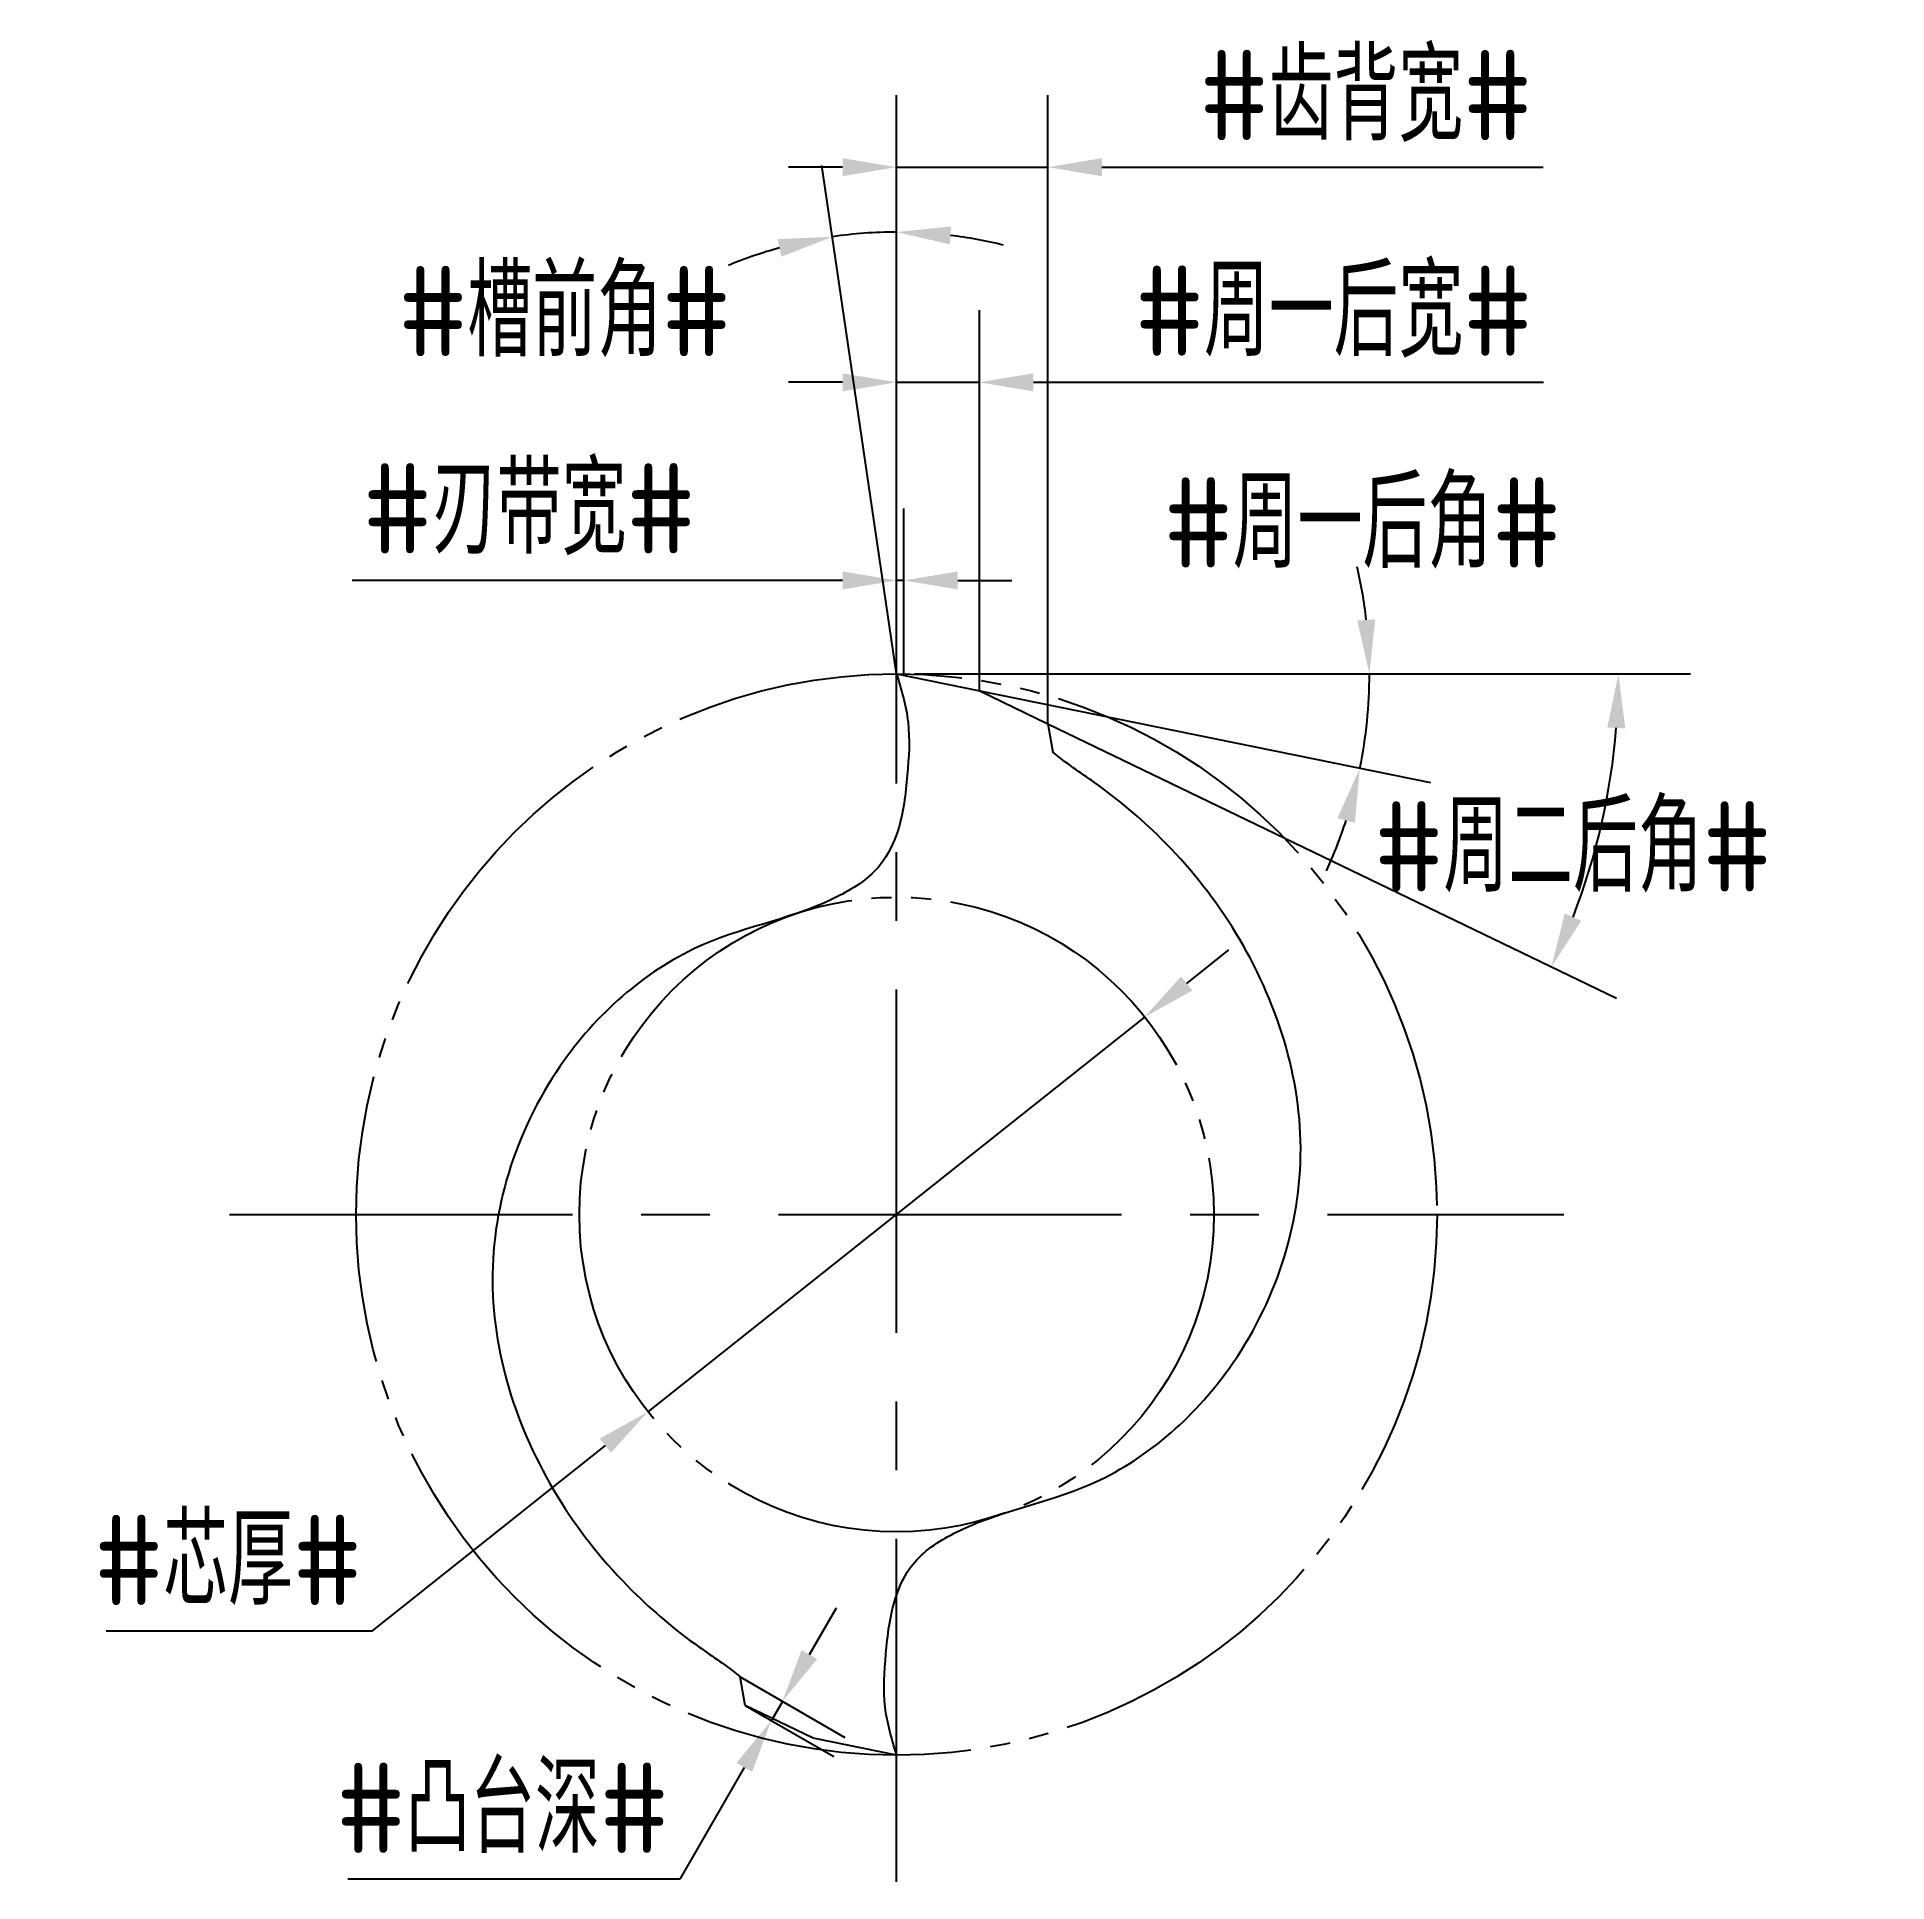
# Model space of a CAD drawing. Header units: millimetres. Extents: x 161.1 to 212.5, y 67.4 to 118.6.
import ezdxf

# ---------------------------------------------------------------- set-up
doc = ezdxf.new("R2010")
doc.units = ezdxf.units.MM
for name, pattern in [('ACAD_ISO04W100', [30, 24, -3, 0, -3]), ('CENTER', [50.8, 31.75, -6.35, 6.35, -6.35]), ('JIS_09_08', [10.75, 8, -0.55, 0.55, -0.55, 0.55, -0.55])]:
    doc.linetypes.add(name, pattern=pattern)
for name, color, linetype in [('中心线', 2, 'ACAD_ISO04W100'), ('标注', 7, 'Continuous'), ('虚线轮廓', 1, 'Continuous'), ('轮廓', 4, 'Continuous')]:
    doc.layers.add(name, color=color, linetype=linetype)
doc.styles.add('CFST0', font='gbenor.shx', dxfattribs={"bigfont": 'gbcbig.shx'})
doc.dimstyles.new('TYToolDesignC1-1', dxfattribs={"dimtxt": 2.5, "dimasz": 1.5, "dimexe": 2, "dimexo": 0, "dimtad": 1, "dimtoh": 1, "dimdec": 3, "dimdsep": 46, "dimtxsty": 'CFST0', "dimcen": 2.502, "dimclrd": 3, "dimclre": 3, "dimclrt": 3, "dimazin": 2, "dimtfac": 1, "dimtdec": 3, "dimtmove": 0, "dimatfit": 3, "dimfxl": 1, "dimarcsym": 0})

# ---------------------------------------------------------------- blocks, each defined once
blk = doc.blocks.new('*D7')
at = {"layer": 'Defpoints', "color": 0, "transparency": 16777216}
for p in [(191.877, 91.417), (178.093, 80.463)]:
    blk.add_point(p, dxfattribs=at)
at = {"layer": '标注', "color": 3, "lineweight": -2, "transparency": 16777216}
for p, q in [((193.052, 92.35), (194.226, 93.284)), ((191.877, 91.417), (178.093, 80.463)), ((170.454, 74.392), (176.918, 79.53)), ((163.064, 74.392), (170.454, 74.392))]:
    blk.add_line(p, q, dxfattribs=at)
at = {"layer": '标注', "color": 3, "transparency": 16777216}
for points in [[(192.896, 92.546), (193.207, 92.155), (191.877, 91.417)], [(176.763, 79.725), (177.074, 79.334), (178.093, 80.463)]]:
    blk.add_solid(points, dxfattribs=at)
at = {"layer": '标注', "color": 3, "transparency": 16777216, "insert": (166.446, 76.35), "char_height": 2.5, "attachment_point": 5, "style": 'CFST0'}
blk.add_mtext('#芯厚#', dxfattribs=at)
blk = doc.blocks.new('*D5')
at = {"layer": 'Defpoints', "color": 0, "transparency": 16777216}
for p in [(184.404, 113.185), (185, 100.94), (185, 100.94), (185, 100), (185.26, 99.17)]:
    blk.add_point(p, dxfattribs=at)
at = {"layer": '标注', "color": 3, "lineweight": -2, "transparency": 16777216}
for q in [(182.928, 115.048), (185, 115.2)]:
    blk.add_line((185, 100.94), q, dxfattribs=at)
for start, end in [(90, 98.3566), (75.9706, 82.9853), (105.3713, 112.386)]:
    blk.add_arc((185, 100.94), 12.26, start, end, dxfattribs=at)
at = {"layer": '标注', "color": 3, "transparency": 16777216}
for points in [[(181.699, 113.006), (181.802, 112.516), (183.218, 113.069)], [(186.482, 112.858), (186.512, 113.357), (185, 113.2)]]:
    blk.add_solid(points, dxfattribs=at)
at = {"layer": '标注', "color": 3, "transparency": 16777216, "insert": (175.789, 110.989), "char_height": 2.5, "attachment_point": 5, "style": 'CFST0'}
blk.add_mtext('#槽前角#', dxfattribs=at)
blk = doc.blocks.new('*D2')
at = {"layer": 'Defpoints', "color": 0, "transparency": 16777216}
for p in [(185, 100.94), (185, 100.94), (185.5, 100.94), (187.31, 100.47), (198.005, 99.189)]:
    blk.add_point(p, dxfattribs=at)
at = {"layer": '标注', "color": 3, "lineweight": -2, "transparency": 16777216}
for p, q in [((185.5, 100.94), (200.123, 100.94)), ((187.31, 100.47), (199.819, 97.925))]:
    blk.add_line(p, q, dxfattribs=at)
for start, end in [(6.5529, 13.1057), (348.4994, 0), (335.3937, 341.9465)]:
    blk.add_arc((185, 100.94), 13.123, start, end, dxfattribs=at)
at = {"layer": '标注', "color": 3, "transparency": 16777216}
for points in [[(198.286, 102.452), (197.787, 102.423), (198.123, 100.94)], [(197.235, 96.937), (197.718, 96.809), (197.859, 98.324)]]:
    blk.add_solid(points, dxfattribs=at)
at = {"layer": '标注', "color": 3, "transparency": 16777216, "insert": (197.93, 105.124), "char_height": 2.5, "attachment_point": 5, "style": 'CFST0'}
blk.add_mtext('#周一后角#', dxfattribs=at)
blk = doc.blocks.new('*D1')
at = {"layer": 'Defpoints', "color": 0, "transparency": 16777216}
for p in [(186.34, 100.94), (186.34, 100.94), (187, 100.94), (189.2, 99.56), (204.825, 98.149)]:
    blk.add_point(p, dxfattribs=at)
at = {"layer": '标注', "color": 3, "lineweight": -2, "transparency": 16777216}
for p, q in [((187, 100.94), (207.035, 100.94)), ((189.2, 99.56), (204.979, 91.947))]:
    blk.add_line(p, q, dxfattribs=at)
blk.add_arc((186.34, 100.94), 18.695, 338.8403, 355.4016, dxfattribs=at)
at = {"layer": '标注', "color": 3, "transparency": 16777216}
for points in [[(204.725, 99.451), (205.225, 99.431), (205.035, 100.94)], [(204.004, 94.092), (203.545, 94.291), (203.177, 92.816)]]:
    blk.add_solid(points, dxfattribs=at)
at = {"layer": '标注', "color": 3, "transparency": 16777216, "insert": (203.774, 96.136), "char_height": 2.5, "attachment_point": 5, "style": 'CFST0'}
blk.add_mtext('#周二后角#', dxfattribs=at)
blk = doc.blocks.new('*D3')
at = {"layer": 'Defpoints', "color": 0, "transparency": 16777216}
for p in [(187.3, 109.031), (185, 100.94), (187.3, 100.47)]:
    blk.add_point(p, dxfattribs=at)
at = {"layer": '标注', "color": 3, "lineweight": -2, "transparency": 16777216}
for p, q in [((185, 100.94), (185, 111.031)), ((187.3, 100.47), (187.3, 111.031)), ((183.5, 109.031), (182, 109.031)), ((185, 109.031), (187.3, 109.031)), ((188.8, 109.031), (202.957, 109.031))]:
    blk.add_line(p, q, dxfattribs=at)
at = {"layer": '标注', "color": 3, "transparency": 16777216}
for points in [[(183.5, 109.281), (183.5, 108.781), (185, 109.031)], [(188.8, 109.281), (188.8, 108.781), (187.3, 109.031)]]:
    blk.add_solid(points, dxfattribs=at)
at = {"layer": '标注', "color": 3, "transparency": 16777216, "insert": (197.13, 110.989), "char_height": 2.5, "attachment_point": 5, "style": 'CFST0'}
blk.add_mtext('#周一后宽#', dxfattribs=at)
blk = doc.blocks.new('*D4')
at = {"layer": 'Defpoints', "color": 0, "transparency": 16777216}
for p in [(189.2, 115), (185, 100.94), (189.2, 99.56)]:
    blk.add_point(p, dxfattribs=at)
at = {"layer": '标注', "color": 3, "lineweight": -2, "transparency": 16777216}
for p, q in [((185, 100.94), (185, 117)), ((189.2, 99.56), (189.2, 117)), ((183.5, 115), (182, 115)), ((185, 115), (189.2, 115)), ((190.7, 115), (202.943, 115))]:
    blk.add_line(p, q, dxfattribs=at)
at = {"layer": '标注', "color": 3, "transparency": 16777216}
for points in [[(183.5, 115.25), (183.5, 114.75), (185, 115)], [(190.7, 115.25), (190.7, 114.75), (189.2, 115)]]:
    blk.add_solid(points, dxfattribs=at)
at = {"layer": '标注', "color": 3, "transparency": 16777216, "insert": (198.026, 116.972), "char_height": 2.5, "attachment_point": 5, "style": 'CFST0'}
blk.add_mtext('#齿背宽#', dxfattribs=at)
blk = doc.blocks.new('*D6')
at = {"layer": 'Defpoints', "color": 0, "transparency": 16777216}
for p in [(185.2, 103.534), (185, 100.94), (185.2, 100.94)]:
    blk.add_point(p, dxfattribs=at)
at = {"layer": '标注', "color": 3, "lineweight": -2, "transparency": 16777216}
for p, q in [((185, 100.94), (185, 105.534)), ((185.2, 100.94), (185.2, 105.534)), ((183.5, 103.534), (169.887, 103.534)), ((185.2, 103.534), (185, 103.534)), ((186.7, 103.534), (188.2, 103.534))]:
    blk.add_line(p, q, dxfattribs=at)
at = {"layer": '标注', "color": 3, "transparency": 16777216}
for points in [[(183.5, 103.784), (183.5, 103.284), (185, 103.534)], [(186.7, 103.784), (186.7, 103.284), (185.2, 103.534)]]:
    blk.add_solid(points, dxfattribs=at)
at = {"layer": '标注', "color": 3, "transparency": 16777216, "insert": (174.804, 105.505), "char_height": 2.5, "attachment_point": 5, "style": 'CFST0'}
blk.add_mtext('#刃带宽#', dxfattribs=at)
blk = doc.blocks.new('*D8')
at = {"layer": 'Defpoints', "color": 0, "transparency": 16777216}
for p in [(180.66, 73.11), (180.8, 72.32), (181.524, 71.902)]:
    blk.add_point(p, dxfattribs=at)
at = {"layer": '标注', "color": 3, "lineweight": -2, "transparency": 16777216}
for p, q in [((182.581, 73.733), (183.331, 75.032)), ((180.66, 73.11), (183.563, 71.434)), ((181.831, 72.434), (181.524, 71.902)), ((180.8, 72.32), (183.256, 70.902)), ((180.774, 70.603), (178.982, 67.5)), ((178.982, 67.5), (169.773, 67.5))]:
    blk.add_line(p, q, dxfattribs=at)
at = {"layer": '标注', "color": 3, "transparency": 16777216}
for points in [[(182.364, 73.858), (182.797, 73.608), (181.831, 72.434)], [(180.557, 70.728), (180.99, 70.478), (181.524, 71.902)]]:
    blk.add_solid(points, dxfattribs=at)
at = {"layer": '标注', "color": 3, "transparency": 16777216, "insert": (174.065, 69.472), "char_height": 2.5, "attachment_point": 5, "style": 'CFST0'}
blk.add_mtext('#凸台深#', dxfattribs=at)

msp = doc.modelspace()

# ---------------------------------------------------------------- linework, layer by layer
at = {"layer": '中心线', "linetype": 'CENTER', "ltscale": 0.3}
for p, q in [((185, 67.422), (185, 104.458)), ((166.482, 85.94), (203.518, 85.94))]:
    msp.add_line(p, q, dxfattribs=at)
at = {"layer": '虚线轮廓', "color": 7, "linetype": 'JIS_09_08'}
for radius in [15, 8.8047]:
    msp.add_circle((185, 85.94), radius, dxfattribs=at)
at = {"layer": '轮廓', "linetype": 'Continuous'}
for p, q in [((185, 100.94), (187.311, 100.4721)), ((187.311, 100.4721), (189.2, 99.5574)), ((182.689, 71.4079), (180.8, 72.3226)), ((185, 70.94), (182.689, 71.4079))]:
    msp.add_line(p, q, dxfattribs=at)
at = {"layer": '轮廓'}
for p, q in [((189.2, 99.5574), (189.3389, 98.7696)), ((180.8, 72.3226), (180.6611, 73.1104))]:
    msp.add_line(p, q, dxfattribs=at)
at = {"layer": '轮廓', "linetype": 'Continuous'}
for points in [[(185, 100.94), (185.1324, 100.4977), (185.4066, 99.5817), (185.3035, 98.0963), (185.1529, 96.7377), (184.5597, 95.481), (182.687, 94.2435), (179.1748, 93.6942), (175.0623, 90.1262), (173.0517, 84.0902), (174.8988, 78.7327), (177.428, 75.6183), (179.2169, 74.1077), (180.2993, 73.4181), (180.6611, 73.1104)], [(185, 70.94), (184.8676, 71.3823), (184.5934, 72.2983), (184.6965, 73.7837), (184.8471, 75.1423), (185.4403, 76.399), (187.313, 77.6365), (190.8252, 78.1858), (194.9377, 81.7538), (196.9483, 87.7898), (195.1012, 93.1473), (192.572, 96.2617), (190.7831, 97.7723), (189.7007, 98.4619), (189.3389, 98.7696)]]:
    msp.add_open_spline(points, degree=3, knots=[0, 0, 0, 0, 1.373864, 2.8452398, 4.4133946, 5.4666549, 6.88846, 10.9045266, 15.9327156, 22.3647847, 28.7912378, 31.9423785, 34.3556877, 35.7805091, 35.7805091, 35.7805091, 35.7805091], dxfattribs=at)

# ---------------------------------------------------------------- dimensions: what is measured, and where the dimension line sits
at = {"layer": '标注'}
for base, p2, text, picture, middle in [((189.2, 115), (189.2, 99.56), '#齿背宽#', '*D4', (198.0256, 115)), ((187.3, 109.031), (187.3, 100.47), '#周一后宽#', '*D3', (197.1301, 109.031)), ((185.2, 103.5337), (185.2, 100.94), '#刃带宽#', '*D6', (174.8045, 103.5337))]:
    dim = msp.add_linear_dim(base=base, p1=(185, 100.94), p2=p2, text=text, dimstyle='TYToolDesignC1-1', dxfattribs=at)
    dim.commit()
    dim.dimension.update_dxf_attribs({"geometry": picture, "text_midpoint": middle, "dimtype": 160})
for base, line1, line2, text, picture, middle in [((184.4042, 113.1851), ((185, 100.94), (185, 100)), ((185, 100.94), (185.26, 99.17)), '#槽前角#', '*D5', (175.7894, 109.031)), ((198.0053, 99.1892), ((185, 100.94), (187.31, 100.47)), ((185, 100.94), (185.5, 100.94)), '#周一后角#', '*D2', (197.93, 103.18)), ((204.8254, 98.149), ((186.34, 100.94), (189.2, 99.56)), ((186.34, 100.94), (187, 100.94)), '#周二后角#', '*D1', (203.7744, 94.1917))]:
    dim = msp.add_angular_dim_2l(base=base, line1=line1, line2=line2, text=text, dimstyle='TYToolDesignC1-1', dxfattribs=at)
    dim.commit()
    dim.dimension.update_dxf_attribs({"geometry": picture, "text_midpoint": middle, "dimtype": 162})
dim = msp.add_diameter_dim_2p(p1=(191.8772, 91.4171), p2=(178.0928, 80.4629), text='#芯厚#', dimstyle='TYToolDesignC1-1', dxfattribs=at)
dim.commit()
dim.dimension.update_dxf_attribs({"geometry": '*D7', "text_midpoint": (166.4462, 74.3921), "dimtype": 163})
dim = msp.add_linear_dim(base=(181.5239, 71.9021), p1=(180.66, 73.11), p2=(180.8, 72.32), angle=240, text='#凸台深#', dimstyle='TYToolDesignC1-1', dxfattribs=at)
dim.commit()
dim.dimension.update_dxf_attribs({"geometry": '*D8', "text_midpoint": (174.0651, 67.5), "dimtype": 160})

doc.saveas('drawing.dxf')
